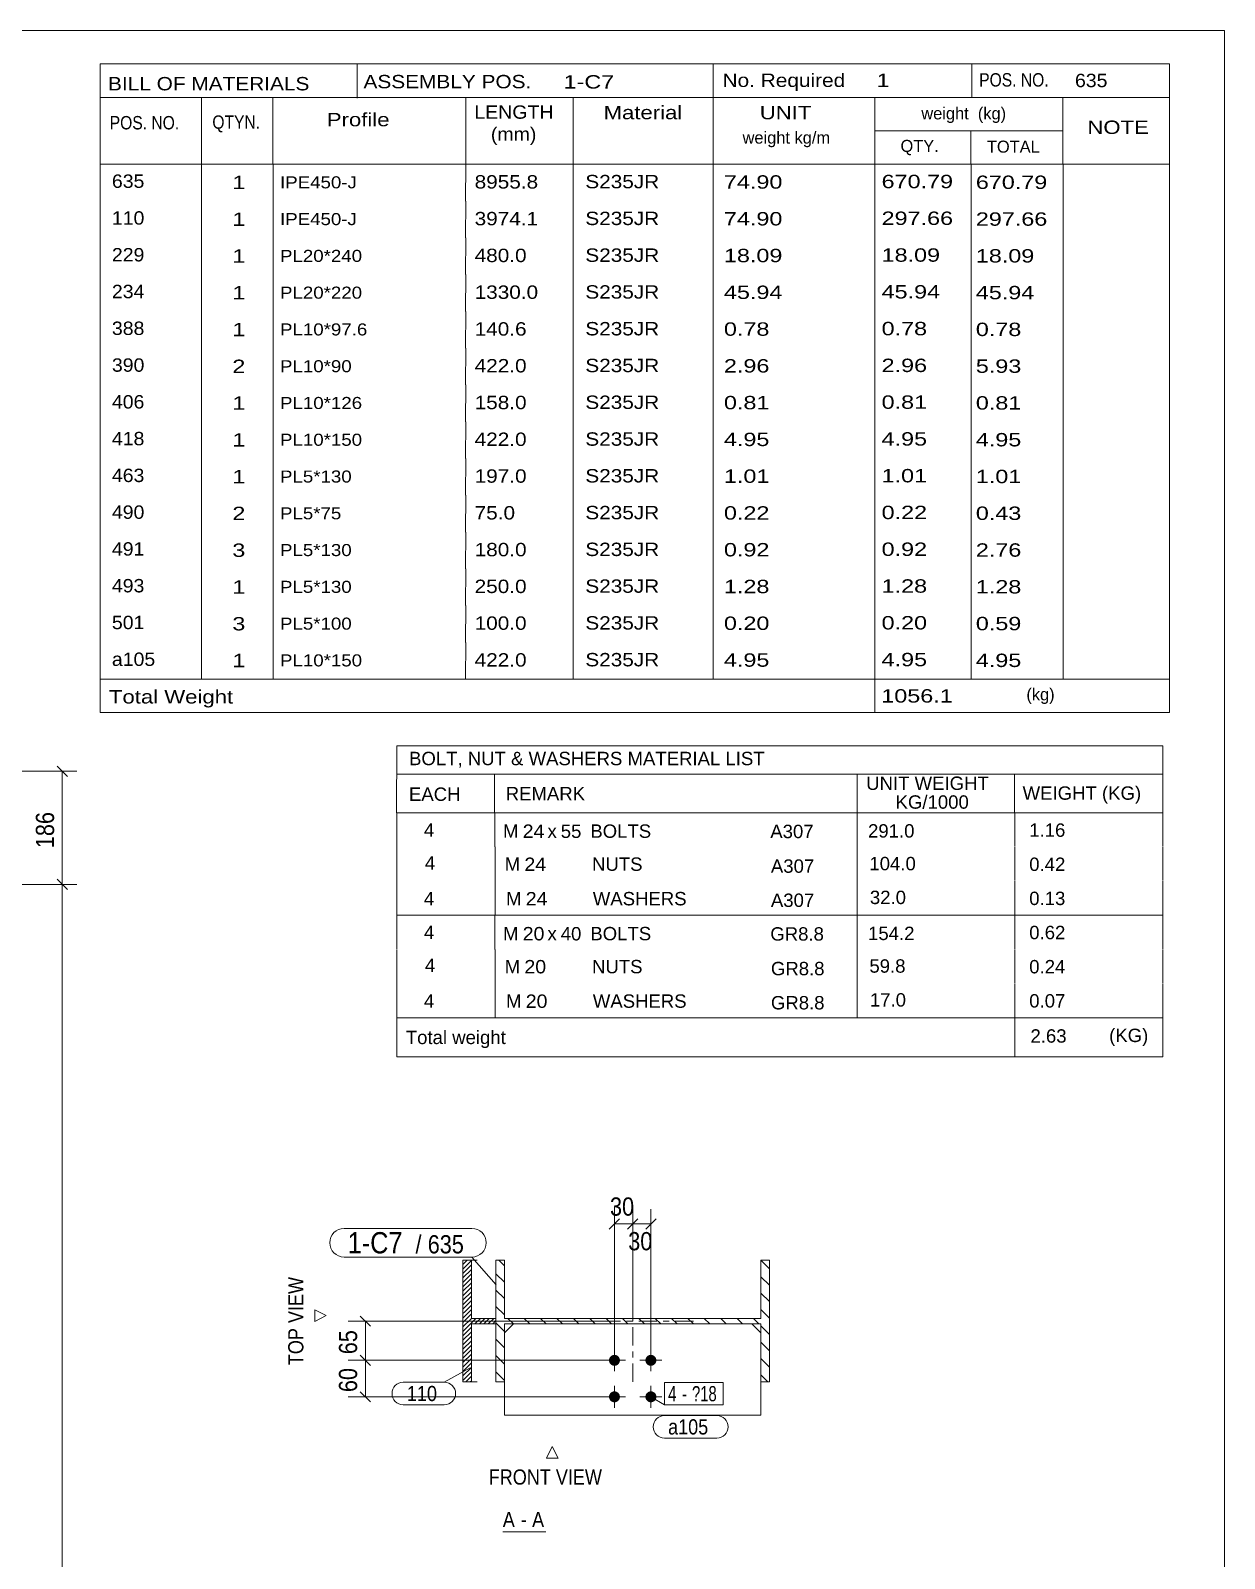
# Model space of a CAD drawing. Header units: millimetres. Extents: x 2 to 579, y 1 to 825.
# Drawn here: x 382.5 to 579, y 573.6 to 825 of the extents above; entities that cross this region are included whole.
import ezdxf

# ---------------------------------------------------------------- set-up
doc = ezdxf.new("R2010")
doc.units = ezdxf.units.MM
for name, pattern in [('XKITLINE00', [0]), ('XKITLINE01', [4, 1, -1, 1, -1]), ('XKITLINE03', [6, 3, -1, 1, -1])]:
    doc.linetypes.add(name, pattern=pattern)
for name, color, linetype, lineweight in [('Bolt', 3, 'Continuous', 0), ('BoltMark', 7, 'Continuous', 0), ('Dimensions', 7, 'Continuous', 0), ('DrawingSheet', 5, 'Continuous', 0), ('OtherObjectType', 7, 'Continuous', 0), ('Part', 2, 'Continuous', 0), ('PartMark', 7, 'Continuous', 0)]:
    doc.layers.add(name, color=color, linetype=linetype, lineweight=lineweight)
doc.styles.add('ARIAL', font='ARIAL.TTF')
doc.styles.add('ARIAL_NARROW', font='ARIALN.TTF')

# ---------------------------------------------------------------- blocks, each defined once
blk = doc.blocks.new('*A7')
at = {"layer": 'Part', "color": 7, "linetype": 'XKITLINE00', "lineweight": 0}
for p, q in [((460.5, 621.77), (459.59, 622.68)), ((504.1, 621.28), (502.7, 622.68)), ((460.5, 619.08), (459.1, 620.48)), ((504.1, 618.58), (502.7, 619.98)), ((460.5, 616.38), (459.1, 617.78)), ((504.1, 615.89), (502.7, 617.29)), ((460.5, 613.69), (459.1, 615.09)), ((504.1, 613.19), (502.7, 614.59)), ((460.5, 610.99), (459.1, 612.39)), ((461.96, 612.23), (461.06, 613.13)), ((464.66, 612.23), (463.76, 613.13)), ((467.35, 612.23), (466.45, 613.13)), ((470.04, 612.23), (469.14, 613.13)), ((472.74, 612.23), (471.84, 613.13)), ((475.43, 612.23), (474.53, 613.13)), ((478.13, 612.23), (477.23, 613.13)), ((480.82, 612.23), (479.92, 613.13)), ((483.52, 612.23), (482.62, 613.13)), ((486.21, 612.23), (485.31, 613.13)), ((488.9, 612.23), (488, 613.13)), ((491.6, 612.23), (490.7, 613.13)), ((494.29, 612.23), (493.39, 613.13)), ((496.99, 612.23), (496.09, 613.13)), ((499.68, 612.23), (498.78, 613.13)), ((502.37, 612.23), (501.47, 613.13)), ((504.1, 610.5), (502.7, 611.9)), ((460.5, 608.3), (459.1, 609.7)), ((504.1, 607.81), (502.7, 609.21)), ((460.5, 605.61), (459.1, 607.01)), ((504.1, 605.11), (502.7, 606.51)), ((460.5, 602.91), (459.1, 604.31)), ((503.84, 602.68), (502.7, 603.82))]:
    blk.add_line(p, q, dxfattribs=at)
blk = doc.blocks.new('*A8')
at = {"layer": 'Part', "color": 7, "linetype": 'XKITLINE00', "lineweight": 0}
for p, q in [((454.36, 622.68), (453.66, 621.98)), ((455.07, 622.65), (453.66, 621.24)), ((455.07, 621.92), (453.66, 620.51)), ((455.07, 621.18), (453.66, 619.78)), ((455.07, 620.45), (453.66, 619.05)), ((455.07, 619.72), (453.66, 618.31)), ((455.07, 618.99), (453.66, 617.58)), ((455.07, 618.25), (453.66, 616.85)), ((455.07, 617.52), (453.66, 616.12)), ((455.07, 616.79), (453.66, 615.38)), ((455.07, 616.06), (453.66, 614.65)), ((453.97, 614.22), (453.66, 613.92)), ((454.34, 613.86), (453.66, 613.18)), ((454.7, 613.49), (453.66, 612.45)), ((455.07, 615.32), (453.97, 614.22)), ((455.07, 614.59), (454.34, 613.86)), ((455.07, 613.86), (454.7, 613.49)), ((455.07, 613.13), (453.66, 611.72)), ((455.43, 612.76), (453.66, 610.99)), ((455.07, 611.66), (453.66, 610.25)), ((455.07, 610.93), (453.66, 609.52)), ((455.07, 613.13), (455.07, 613.13)), ((455.8, 613.13), (455.43, 612.76)), ((455.8, 612.39), (455.63, 612.23)), ((456.53, 613.13), (455.8, 612.39)), ((457.27, 613.13), (456.37, 612.23)), ((458, 613.13), (457.1, 612.23)), ((458.73, 613.13), (457.83, 612.23)), ((459.1, 612.76), (458.56, 612.23)), ((455.07, 610.2), (453.66, 608.79)), ((455.07, 609.46), (453.66, 608.06)), ((455.07, 608.73), (453.66, 607.32)), ((455.07, 608), (453.66, 606.59)), ((455.07, 607.26), (453.66, 605.86)), ((455.07, 606.53), (453.66, 605.13)), ((455.07, 605.8), (453.66, 604.39)), ((455.07, 605.07), (453.66, 603.66)), ((455.07, 604.33), (453.66, 602.93)), ((455.07, 603.6), (454.14, 602.68)), ((455.07, 602.87), (454.87, 602.68))]:
    blk.add_line(p, q, dxfattribs=at)
blk = doc.blocks.new('*A101')
at = {"layer": 'Bolt'}
for points in [[(477.7, 606.27), (477.7, 606.31), (477.71, 606.36), (477.72, 606.4), (477.73, 606.44), (477.74, 606.49), (477.75, 606.53), (477.77, 606.57), (477.79, 606.61), (477.81, 606.65), (477.83, 606.69), (477.85, 606.73), (477.88, 606.76), (477.9, 606.8), (477.93, 606.83), (477.96, 606.86), (478, 606.89), (478.03, 606.92), (478.06, 606.95), (478.1, 606.97), (478.14, 607), (478.18, 607.02), (478.22, 607.04), (478.26, 607.06), (478.3, 607.07), (478.34, 607.09), (478.38, 607.1), (478.42, 607.11), (478.47, 607.12), (478.51, 607.12), (478.56, 607.12), (478.6, 607.13), (478.64, 607.12), (478.69, 607.12), (478.73, 607.12), (478.78, 607.11), (478.82, 607.1), (478.86, 607.09), (478.9, 607.07), (478.94, 607.06), (478.98, 607.04), (479.02, 607.02), (479.06, 607), (479.1, 606.97), (479.14, 606.95), (479.17, 606.92), (479.2, 606.89), (479.24, 606.86), (479.27, 606.83), (479.3, 606.8), (479.32, 606.76), (479.35, 606.73), (479.37, 606.69), (479.39, 606.65), (479.41, 606.61), (479.43, 606.57), (479.45, 606.53), (479.46, 606.49), (479.47, 606.44), (479.48, 606.4), (479.49, 606.36), (479.5, 606.31), (479.5, 606.27), (479.5, 606.23), (479.5, 606.18), (479.5, 606.14), (479.49, 606.09), (479.48, 606.05), (479.47, 606.01), (479.46, 605.96), (479.45, 605.92), (479.43, 605.88), (479.41, 605.84), (479.39, 605.8), (479.37, 605.76), (479.35, 605.73), (479.32, 605.69), (479.3, 605.65), (479.27, 605.62), (479.24, 605.59), (479.2, 605.56), (479.17, 605.53), (479.14, 605.5), (479.1, 605.48), (479.06, 605.45), (479.02, 605.43), (478.98, 605.41), (478.94, 605.39), (478.9, 605.38), (478.86, 605.36), (478.82, 605.35), (478.78, 605.34), (478.73, 605.34), (478.69, 605.33), (478.64, 605.33), (478.6, 605.33), (478.56, 605.33), (478.51, 605.33), (478.47, 605.34), (478.42, 605.34), (478.38, 605.35), (478.34, 605.36), (478.3, 605.38), (478.26, 605.39), (478.22, 605.41), (478.18, 605.43), (478.14, 605.45), (478.1, 605.48), (478.06, 605.5), (478.03, 605.53), (478, 605.56), (477.96, 605.59), (477.93, 605.62), (477.9, 605.65), (477.88, 605.69), (477.85, 605.73), (477.83, 605.76), (477.81, 605.8), (477.79, 605.84), (477.77, 605.88), (477.75, 605.92), (477.74, 605.96), (477.73, 606.01), (477.72, 606.05), (477.71, 606.09), (477.7, 606.14), (477.7, 606.18), (477.7, 606.23)], [(483.7, 606.27), (483.7, 606.31), (483.71, 606.36), (483.72, 606.4), (483.73, 606.44), (483.74, 606.49), (483.75, 606.53), (483.77, 606.57), (483.79, 606.61), (483.81, 606.65), (483.83, 606.69), (483.85, 606.73), (483.88, 606.76), (483.9, 606.8), (483.93, 606.83), (483.96, 606.86), (484, 606.89), (484.03, 606.92), (484.06, 606.95), (484.1, 606.97), (484.14, 607), (484.18, 607.02), (484.22, 607.04), (484.26, 607.06), (484.3, 607.07), (484.34, 607.09), (484.38, 607.1), (484.42, 607.11), (484.47, 607.12), (484.51, 607.12), (484.56, 607.12), (484.6, 607.13), (484.64, 607.12), (484.69, 607.12), (484.73, 607.12), (484.78, 607.11), (484.82, 607.1), (484.86, 607.09), (484.9, 607.07), (484.94, 607.06), (484.98, 607.04), (485.02, 607.02), (485.06, 607), (485.1, 606.97), (485.14, 606.95), (485.17, 606.92), (485.2, 606.89), (485.24, 606.86), (485.27, 606.83), (485.3, 606.8), (485.32, 606.76), (485.35, 606.73), (485.37, 606.69), (485.39, 606.65), (485.41, 606.61), (485.43, 606.57), (485.45, 606.53), (485.46, 606.49), (485.47, 606.44), (485.48, 606.4), (485.49, 606.36), (485.5, 606.31), (485.5, 606.27), (485.5, 606.23), (485.5, 606.18), (485.5, 606.14), (485.49, 606.09), (485.48, 606.05), (485.47, 606.01), (485.46, 605.96), (485.45, 605.92), (485.43, 605.88), (485.41, 605.84), (485.39, 605.8), (485.37, 605.76), (485.35, 605.73), (485.32, 605.69), (485.3, 605.65), (485.27, 605.62), (485.24, 605.59), (485.2, 605.56), (485.17, 605.53), (485.14, 605.5), (485.1, 605.48), (485.06, 605.45), (485.02, 605.43), (484.98, 605.41), (484.94, 605.39), (484.9, 605.38), (484.86, 605.36), (484.82, 605.35), (484.78, 605.34), (484.73, 605.34), (484.69, 605.33), (484.64, 605.33), (484.6, 605.33), (484.56, 605.33), (484.51, 605.33), (484.47, 605.34), (484.42, 605.34), (484.38, 605.35), (484.34, 605.36), (484.3, 605.38), (484.26, 605.39), (484.22, 605.41), (484.18, 605.43), (484.14, 605.45), (484.1, 605.48), (484.06, 605.5), (484.03, 605.53), (484, 605.56), (483.96, 605.59), (483.93, 605.62), (483.9, 605.65), (483.88, 605.69), (483.85, 605.73), (483.83, 605.76), (483.81, 605.8), (483.79, 605.84), (483.77, 605.88), (483.75, 605.92), (483.74, 605.96), (483.73, 606.01), (483.72, 606.05), (483.71, 606.09), (483.7, 606.14), (483.7, 606.18), (483.7, 606.23)], [(477.7, 600.27), (477.7, 600.31), (477.71, 600.36), (477.72, 600.4), (477.73, 600.44), (477.74, 600.49), (477.75, 600.53), (477.77, 600.57), (477.79, 600.61), (477.81, 600.65), (477.83, 600.69), (477.85, 600.73), (477.88, 600.76), (477.9, 600.8), (477.93, 600.83), (477.96, 600.86), (478, 600.89), (478.03, 600.92), (478.06, 600.95), (478.1, 600.97), (478.14, 601), (478.18, 601.02), (478.22, 601.04), (478.26, 601.06), (478.3, 601.07), (478.34, 601.09), (478.38, 601.1), (478.42, 601.11), (478.47, 601.12), (478.51, 601.12), (478.56, 601.12), (478.6, 601.13), (478.64, 601.12), (478.69, 601.12), (478.73, 601.12), (478.78, 601.11), (478.82, 601.1), (478.86, 601.09), (478.9, 601.07), (478.94, 601.06), (478.98, 601.04), (479.02, 601.02), (479.06, 601), (479.1, 600.97), (479.14, 600.95), (479.17, 600.92), (479.2, 600.89), (479.24, 600.86), (479.27, 600.83), (479.3, 600.8), (479.32, 600.76), (479.35, 600.73), (479.37, 600.69), (479.39, 600.65), (479.41, 600.61), (479.43, 600.57), (479.45, 600.53), (479.46, 600.49), (479.47, 600.44), (479.48, 600.4), (479.49, 600.36), (479.5, 600.31), (479.5, 600.27), (479.5, 600.23), (479.5, 600.18), (479.5, 600.14), (479.49, 600.09), (479.48, 600.05), (479.47, 600.01), (479.46, 599.96), (479.45, 599.92), (479.43, 599.88), (479.41, 599.84), (479.39, 599.8), (479.37, 599.76), (479.35, 599.73), (479.32, 599.69), (479.3, 599.65), (479.27, 599.62), (479.24, 599.59), (479.2, 599.56), (479.17, 599.53), (479.14, 599.5), (479.1, 599.48), (479.06, 599.45), (479.02, 599.43), (478.98, 599.41), (478.94, 599.39), (478.9, 599.38), (478.86, 599.36), (478.82, 599.35), (478.78, 599.34), (478.73, 599.34), (478.69, 599.33), (478.64, 599.33), (478.6, 599.33), (478.56, 599.33), (478.51, 599.33), (478.47, 599.34), (478.42, 599.34), (478.38, 599.35), (478.34, 599.36), (478.3, 599.38), (478.26, 599.39), (478.22, 599.41), (478.18, 599.43), (478.14, 599.45), (478.1, 599.48), (478.06, 599.5), (478.03, 599.53), (478, 599.56), (477.96, 599.59), (477.93, 599.62), (477.9, 599.65), (477.88, 599.69), (477.85, 599.73), (477.83, 599.76), (477.81, 599.8), (477.79, 599.84), (477.77, 599.88), (477.75, 599.92), (477.74, 599.96), (477.73, 600.01), (477.72, 600.05), (477.71, 600.09), (477.7, 600.14), (477.7, 600.18), (477.7, 600.23)], [(483.7, 600.27), (483.7, 600.31), (483.71, 600.36), (483.72, 600.4), (483.73, 600.44), (483.74, 600.49), (483.75, 600.53), (483.77, 600.57), (483.79, 600.61), (483.81, 600.65), (483.83, 600.69), (483.85, 600.73), (483.88, 600.76), (483.9, 600.8), (483.93, 600.83), (483.96, 600.86), (484, 600.89), (484.03, 600.92), (484.06, 600.95), (484.1, 600.97), (484.14, 601), (484.18, 601.02), (484.22, 601.04), (484.26, 601.06), (484.3, 601.07), (484.34, 601.09), (484.38, 601.1), (484.42, 601.11), (484.47, 601.12), (484.51, 601.12), (484.56, 601.12), (484.6, 601.13), (484.64, 601.12), (484.69, 601.12), (484.73, 601.12), (484.78, 601.11), (484.82, 601.1), (484.86, 601.09), (484.9, 601.07), (484.94, 601.06), (484.98, 601.04), (485.02, 601.02), (485.06, 601), (485.1, 600.97), (485.14, 600.95), (485.17, 600.92), (485.2, 600.89), (485.24, 600.86), (485.27, 600.83), (485.3, 600.8), (485.32, 600.76), (485.35, 600.73), (485.37, 600.69), (485.39, 600.65), (485.41, 600.61), (485.43, 600.57), (485.45, 600.53), (485.46, 600.49), (485.47, 600.44), (485.48, 600.4), (485.49, 600.36), (485.5, 600.31), (485.5, 600.27), (485.5, 600.23), (485.5, 600.18), (485.5, 600.14), (485.49, 600.09), (485.48, 600.05), (485.47, 600.01), (485.46, 599.96), (485.45, 599.92), (485.43, 599.88), (485.41, 599.84), (485.39, 599.8), (485.37, 599.76), (485.35, 599.73), (485.32, 599.69), (485.3, 599.65), (485.27, 599.62), (485.24, 599.59), (485.2, 599.56), (485.17, 599.53), (485.14, 599.5), (485.1, 599.48), (485.06, 599.45), (485.02, 599.43), (484.98, 599.41), (484.94, 599.39), (484.9, 599.38), (484.86, 599.36), (484.82, 599.35), (484.78, 599.34), (484.73, 599.34), (484.69, 599.33), (484.64, 599.33), (484.6, 599.33), (484.56, 599.33), (484.51, 599.33), (484.47, 599.34), (484.42, 599.34), (484.38, 599.35), (484.34, 599.36), (484.3, 599.38), (484.26, 599.39), (484.22, 599.41), (484.18, 599.43), (484.14, 599.45), (484.1, 599.48), (484.06, 599.5), (484.03, 599.53), (484, 599.56), (483.96, 599.59), (483.93, 599.62), (483.9, 599.65), (483.88, 599.69), (483.85, 599.73), (483.83, 599.76), (483.81, 599.8), (483.79, 599.84), (483.77, 599.88), (483.75, 599.92), (483.74, 599.96), (483.73, 600.01), (483.72, 600.05), (483.71, 600.09), (483.7, 600.14), (483.7, 600.18), (483.7, 600.23)]]:
    blk.add_hatch(color=3, dxfattribs=at).paths.add_polyline_path(points, flags=17)
at = {"layer": 'Bolt', "color": 3, "linetype": 'XKITLINE00', "lineweight": 0}
for p, q in [((480.4, 606.23), (476.8, 606.23)), ((478.6, 604.43), (478.6, 608.03)), ((486.4, 606.23), (482.8, 606.23)), ((484.6, 604.43), (484.6, 608.03)), ((478.6, 598.43), (478.6, 602.03)), ((484.6, 598.43), (484.6, 602.03)), ((480.4, 600.23), (476.8, 600.23)), ((486.4, 600.23), (482.8, 600.23))]:
    blk.add_line(p, q, dxfattribs=at)
blk = doc.blocks.new('*A102')
at = {"layer": 'Part', "color": 2, "linetype": 'XKITLINE00', "lineweight": 0}
for p, q in [((459.1, 602.68), (459.1, 622.68)), ((459.1, 622.68), (460.5, 622.68)), ((460.5, 622.68), (460.5, 613.13)), ((502.7, 622.68), (504.1, 622.68)), ((502.7, 613.13), (502.7, 622.68)), ((504.1, 622.68), (504.1, 602.68)), ((460.5, 613.13), (502.7, 613.13)), ((502.7, 612.23), (460.5, 612.23)), ((460.5, 612.23), (460.5, 602.68)), ((502.7, 602.68), (502.7, 612.23)), ((460.5, 602.68), (459.1, 602.68)), ((504.1, 602.68), (502.7, 602.68))]:
    blk.add_line(p, q, dxfattribs=at)
at = {"layer": 'Part', "color": 7, "linetype": 'XKITLINE03', "lineweight": 0}
for p, q in [((481.6, 602.68), (481.6, 622.68)), ((491.6, 612.68), (471.6, 612.68))]:
    blk.add_line(p, q, dxfattribs=at)
blk = doc.blocks.new('*A103')
at = {"layer": 'Part', "color": 2, "linetype": 'XKITLINE00', "lineweight": 0}
for p, q in [((453.66, 602.68), (453.66, 622.68)), ((453.66, 622.68), (456.03, 622.68)), ((455.07, 622.68), (455.07, 613.13)), ((455.07, 613.13), (459.1, 613.13)), ((459.1, 612.23), (455.07, 612.23)), ((455.07, 612.23), (455.07, 602.68)), ((459.1, 613.13), (459.1, 612.23)), ((456.03, 602.68), (453.66, 602.68))]:
    blk.add_line(p, q, dxfattribs=at)
blk = doc.blocks.new('*A104')
at = {"layer": 'Part', "color": 2, "linetype": 'XKITLINE00', "lineweight": 0}
for p, q in [((462, 612.23), (460.5, 610.73)), ((502.7, 610.73), (501.2, 612.23)), ((460.5, 597.23), (460.5, 602.68)), ((502.7, 597.23), (502.7, 602.68)), ((460.5, 597.23), (502.7, 597.23))]:
    blk.add_line(p, q, dxfattribs=at)
at = {"layer": 'Part', "color": 7, "linetype": 'XKITLINE01', "lineweight": 0}
for p, q in [((501.2, 612.23), (462, 612.23)), ((460.5, 602.68), (460.5, 610.73)), ((502.7, 602.68), (502.7, 610.73))]:
    blk.add_line(p, q, dxfattribs=at)
blk = doc.blocks.new('*A114')
at = {"layer": 'DrawingSheet', "color": 5, "linetype": 'XKITLINE00', "lineweight": 0}
for p, q in [((579, 825), (5, 825)), ((579, 5), (579, 825))]:
    blk.add_line(p, q, dxfattribs=at)
blk = doc.blocks.new('*A115')
at = {"layer": 'OtherObjectType', "color": 7, "linetype": 'XKITLINE00', "lineweight": 0}
for p, q in [((442.76, 707.3), (442.75, 696.3)), ((442.76, 707.3), (568.88, 707.3)), ((568.88, 707.3), (568.88, 696.3)), ((442.75, 702.65), (568.88, 702.65)), ((458.87, 702.66), (458.87, 696.3)), ((518.57, 702.66), (518.57, 696.3)), ((544.47, 702.64), (544.47, 696.3)), ((442.77, 696.3), (568.88, 696.3)), ((458.92, 696.3), (458.92, 690.68)), ((518.57, 696.3), (518.57, 690.68)), ((544.5, 696.3), (544.5, 690.8)), ((568.88, 696.3), (568.88, 690.8)), ((442.76, 696.27), (442.76, 690.77)), ((442.79, 690.68), (442.79, 685.07)), ((458.95, 690.68), (458.95, 685.06)), ((518.57, 690.68), (518.57, 685.06)), ((544.5, 690.68), (544.5, 685.18)), ((568.88, 690.68), (568.88, 685.18)), ((442.79, 685.05), (442.79, 679.48)), ((458.95, 685.06), (458.95, 679.44)), ((518.57, 685.06), (518.57, 679.44)), ((544.5, 685.06), (544.5, 679.45)), ((568.88, 685.06), (568.88, 679.45)), ((568.88, 679.45), (442.75, 679.48)), ((442.76, 679.41), (442.76, 673.91)), ((458.92, 679.44), (458.92, 673.82)), ((518.57, 679.44), (518.57, 673.82)), ((544.5, 679.44), (544.5, 673.94)), ((568.88, 679.44), (568.88, 673.94)), ((442.79, 673.82), (442.79, 668.21)), ((458.95, 673.82), (458.95, 668.21)), ((518.57, 673.82), (518.57, 668.21)), ((544.5, 673.82), (544.5, 668.32)), ((568.88, 673.82), (568.88, 668.32)), ((442.79, 668.19), (442.79, 662.62)), ((458.95, 668.2), (458.95, 662.59)), ((518.57, 668.21), (518.57, 662.59)), ((544.5, 668.2), (544.5, 662.6)), ((568.88, 668.2), (568.88, 662.59)), ((568.88, 662.59), (442.75, 662.62)), ((442.78, 662.59), (442.78, 656.18)), ((442.85, 662.58), (568.87, 662.59)), ((544.5, 662.55), (544.5, 656.14)), ((568.87, 662.56), (568.87, 656.14)), ((442.77, 656.14), (568.87, 656.14))]:
    blk.add_line(p, q, dxfattribs=at)
at = {"layer": 'OtherObjectType', "color": 7, "style": 'ARIAL_NARROW'}
for s, width, p in [('BOLT, NUT & WASHERS MATERIAL LIST', 1.211571, (444.79, 704.14)), ('UNIT WEIGHT', 1.211571, (520.03, 700.07)), ('EACH', 1.211571, (444.78, 698.27)), ('REMARK', 1.211571, (460.7, 698.36)), (' KG/1000', 1.211571, (524.02, 696.98)), ('WEIGHT (KG)', 1.211571, (545.78, 698.45)), ('4', 1.211571, (447.26, 692.4)), ('M', 1.211571, (460.26, 692.2)), ('24', 1.275, (463.5, 692.18)), ('x', 1.211571, (467.58, 692.18)), ('55', 1.211571, (469.76, 692.17)), ('BOLTS', 1.211571, (474.63, 692.19)), ('A307', 1.211571, (504.25, 692.14)), ('291.0', 1.211571, (520.34, 692.23)), ('1.16', 1.211571, (546.87, 692.36)), ('4', 1.211571, (447.4, 686.96)), ('M', 1.211571, (460.54, 686.76)), ('24', 1.275, (463.78, 686.74)), ('NUTS', 1.211571, (474.91, 686.76)), ('104.0', 1.211571, (520.56, 686.85)), ('0.42', 1.211571, (546.87, 686.74)), ('A307', 1.211571, (504.35, 686.44)), ('4', 1.211571, (447.24, 681.09)), ('M', 1.211571, (460.76, 681.09)), ('24', 1.275, (464, 681.07)), ('WASHERS', 1.211571, (475.04, 681.08)), ('A307', 1.211571, (504.35, 680.82)), ('32.0', 1.211571, (520.64, 681.29)), ('0.13', 1.211571, (546.87, 681.13)), ('4', 1.211571, (447.26, 675.55)), ('M', 1.211571, (460.26, 675.34)), ('20', 1.275, (463.5, 675.32)), ('x', 1.211571, (467.58, 675.32)), ('40', 1.211571, (469.76, 675.31)), ('BOLTS', 1.211571, (474.63, 675.33)), ('GR8.8', 1.211571, (504.25, 675.28)), ('154.2', 1.211571, (520.34, 675.37)), ('0.62', 1.211571, (546.87, 675.51)), ('4', 1.211571, (447.4, 670.1)), ('M', 1.211571, (460.54, 669.91)), ('20', 1.275, (463.78, 669.89)), ('NUTS', 1.211571, (474.91, 669.9)), ('GR8.8', 1.211571, (504.35, 669.58)), ('59.8', 1.211571, (520.56, 670)), ('0.24', 1.211571, (546.87, 669.89)), ('4', 1.211571, (447.24, 664.23)), ('M', 1.211571, (460.76, 664.23)), ('20', 1.275, (464, 664.21)), ('WASHERS', 1.211571, (475.04, 664.23)), ('GR8.8', 1.211571, (504.35, 663.96)), ('17.0', 1.211571, (520.64, 664.43)), ('0.07', 1.211571, (546.87, 664.27)), ('Total weight', 1.211571, (444.26, 658.26)), ('2.63', 1.211571, (547.07, 658.49)), ('(KG)', 1.211571, (560.02, 658.59))]:
    blk.add_text(s, height=2.2, dxfattribs=dict(at, width=width)).set_placement(p)
blk = doc.blocks.new('*A120')
at = {"layer": 'OtherObjectType', "color": 7, "linetype": 'XKITLINE00', "lineweight": 0}
for p, q in [((393.98, 819.5), (569.98, 819.5)), ((393.98, 819.5), (393.98, 808.5)), ((494.85, 814), (494.85, 819.5)), ((569.98, 814), (569.98, 819.5)), ((436.26, 819.42), (436.26, 813.87)), ((537.43, 813.96), (537.43, 819.42)), ((393.98, 814), (569.98, 814)), ((410.64, 814), (410.64, 803)), ((422.4, 813.98), (422.4, 803.03)), ((454.12, 813.99), (454.13, 803)), ((471.78, 813.98), (471.78, 803)), ((494.85, 813.98), (494.85, 803)), ((521.43, 814), (521.43, 803)), ((552.42, 814), (552.42, 803)), ((569.98, 814), (569.98, 808.5)), ((393.98, 808.5), (393.98, 803)), ((521.45, 808.52), (552.45, 808.52)), ((537.28, 808.52), (537.28, 803)), ((569.98, 808.5), (569.98, 803)), ((393.98, 803), (569.98, 803)), ((393.98, 803), (393.98, 796.95)), ((410.63, 803), (410.63, 796.95)), ((422.44, 802.99), (422.44, 796.95)), ((454.12, 803), (454.11, 796.95)), ((471.79, 803), (471.79, 796.95)), ((494.87, 803), (494.87, 796.95)), ((521.44, 803), (521.44, 796.95)), ((537.33, 802.95), (537.33, 796.95)), ((552.43, 803), (552.43, 796.95)), ((569.98, 803), (569.98, 796.95)), ((393.98, 796.95), (393.98, 790.9)), ((410.63, 796.95), (410.63, 790.9)), ((422.44, 796.94), (422.44, 790.9)), ((454.12, 796.95), (454.11, 790.9)), ((471.79, 796.95), (471.79, 790.9)), ((494.87, 796.95), (494.87, 790.9)), ((521.44, 796.95), (521.44, 790.9)), ((537.33, 796.9), (537.33, 790.9)), ((552.43, 796.95), (552.43, 790.9)), ((569.98, 796.95), (569.98, 790.9)), ((393.98, 790.9), (393.98, 784.85)), ((410.63, 790.9), (410.63, 784.85)), ((422.44, 790.89), (422.44, 784.85)), ((454.12, 790.9), (454.11, 784.85)), ((471.79, 790.9), (471.79, 784.85)), ((494.87, 790.9), (494.87, 784.85)), ((521.44, 790.9), (521.44, 784.85)), ((537.33, 790.85), (537.33, 784.85)), ((552.43, 790.9), (552.43, 784.85)), ((569.98, 790.9), (569.98, 784.85)), ((393.98, 784.85), (393.98, 778.8)), ((410.63, 784.85), (410.63, 778.8)), ((422.44, 784.84), (422.44, 778.8)), ((454.12, 784.85), (454.11, 778.8)), ((471.79, 784.85), (471.79, 778.8)), ((494.87, 784.85), (494.87, 778.8)), ((521.44, 784.85), (521.44, 778.8)), ((537.33, 784.8), (537.33, 778.8)), ((552.43, 784.85), (552.43, 778.8)), ((569.98, 784.85), (569.98, 778.8)), ((393.98, 778.8), (393.98, 772.75)), ((410.63, 778.8), (410.63, 772.75)), ((422.44, 778.79), (422.44, 772.75)), ((454.12, 778.8), (454.11, 772.75)), ((471.79, 778.8), (471.79, 772.75)), ((494.87, 778.8), (494.87, 772.75)), ((521.44, 778.8), (521.44, 772.75)), ((537.33, 778.75), (537.33, 772.75)), ((552.43, 778.8), (552.43, 772.75)), ((569.98, 778.8), (569.98, 772.75)), ((393.98, 772.75), (393.98, 766.7)), ((410.63, 772.75), (410.63, 766.7)), ((422.44, 772.74), (422.44, 766.7)), ((454.12, 772.75), (454.11, 766.7)), ((471.79, 772.75), (471.79, 766.7)), ((494.87, 772.75), (494.87, 766.7)), ((521.44, 772.75), (521.44, 766.7)), ((537.33, 772.7), (537.33, 766.7)), ((552.43, 772.75), (552.43, 766.7)), ((569.98, 772.75), (569.98, 766.7)), ((393.98, 766.7), (393.98, 760.65)), ((410.63, 766.7), (410.63, 760.65)), ((422.44, 766.69), (422.44, 760.65)), ((454.12, 766.7), (454.11, 760.65)), ((471.79, 766.7), (471.79, 760.65)), ((494.87, 766.7), (494.87, 760.65)), ((521.44, 766.7), (521.44, 760.65)), ((552.43, 766.7), (552.43, 760.65)), ((569.98, 766.7), (569.98, 760.65)), ((537.33, 766.65), (537.33, 760.65)), ((393.98, 760.65), (393.98, 754.6)), ((410.63, 760.65), (410.63, 754.6)), ((422.44, 760.64), (422.44, 754.6)), ((454.12, 760.65), (454.11, 754.6)), ((471.79, 760.65), (471.79, 754.6)), ((494.87, 760.65), (494.87, 754.6)), ((521.44, 760.65), (521.44, 754.6)), ((537.33, 760.6), (537.33, 754.6)), ((552.43, 760.65), (552.43, 754.6)), ((569.98, 760.65), (569.98, 754.6)), ((393.98, 754.6), (393.98, 748.55)), ((410.63, 754.6), (410.63, 748.55)), ((422.44, 754.59), (422.44, 748.55)), ((454.12, 754.6), (454.11, 748.55)), ((471.79, 754.6), (471.79, 748.55)), ((494.87, 754.6), (494.87, 748.55)), ((521.44, 754.6), (521.44, 748.55)), ((537.33, 754.55), (537.33, 748.55)), ((552.43, 754.6), (552.43, 748.55)), ((569.98, 754.6), (569.98, 748.55)), ((393.98, 748.55), (393.98, 742.5)), ((410.63, 748.55), (410.63, 742.5)), ((422.44, 748.54), (422.44, 742.5)), ((454.12, 748.55), (454.11, 742.5)), ((471.79, 748.55), (471.79, 742.5)), ((494.87, 748.55), (494.87, 742.5)), ((521.44, 748.55), (521.44, 742.5)), ((537.33, 748.5), (537.33, 742.5)), ((552.43, 748.55), (552.43, 742.5)), ((569.98, 748.55), (569.98, 742.5)), ((393.98, 742.5), (393.98, 736.45)), ((410.63, 742.5), (410.63, 736.45)), ((422.44, 742.49), (422.44, 736.45)), ((454.12, 742.5), (454.11, 736.45)), ((471.79, 742.5), (471.79, 736.45)), ((494.87, 742.5), (494.87, 736.45)), ((521.44, 742.5), (521.44, 736.45)), ((537.33, 742.45), (537.33, 736.45)), ((552.43, 742.5), (552.43, 736.45)), ((569.98, 742.5), (569.98, 736.45)), ((393.98, 736.45), (393.98, 730.4)), ((410.63, 736.45), (410.63, 730.4)), ((422.44, 736.44), (422.44, 730.4)), ((454.12, 736.45), (454.11, 730.4)), ((471.79, 736.45), (471.79, 730.4)), ((494.87, 736.45), (494.87, 730.4)), ((521.44, 736.45), (521.44, 730.4)), ((537.33, 736.4), (537.33, 730.4)), ((552.43, 736.45), (552.43, 730.4)), ((569.98, 736.45), (569.98, 730.4)), ((393.98, 730.4), (393.98, 724.35)), ((410.63, 730.4), (410.63, 724.35)), ((422.44, 730.39), (422.44, 724.35)), ((454.12, 730.4), (454.11, 724.35)), ((471.79, 730.4), (471.79, 724.35)), ((494.87, 730.4), (494.87, 724.35)), ((521.44, 730.4), (521.44, 724.35)), ((537.33, 730.35), (537.33, 724.35)), ((552.43, 730.4), (552.43, 724.35)), ((569.98, 730.4), (569.98, 724.35)), ((393.98, 724.35), (393.98, 718.3)), ((410.63, 724.35), (410.63, 718.3)), ((422.44, 724.34), (422.44, 718.3)), ((454.12, 724.35), (454.11, 718.3)), ((471.79, 724.35), (471.79, 718.3)), ((494.87, 724.35), (494.87, 718.3)), ((521.44, 724.35), (521.44, 718.3)), ((537.33, 724.3), (537.33, 718.3)), ((552.43, 724.35), (552.43, 718.3)), ((569.98, 724.35), (569.98, 718.3)), ((393.98, 718.3), (569.98, 718.3)), ((393.98, 718.3), (393.98, 712.8)), ((521.44, 718.3), (521.44, 712.8)), ((569.98, 718.3), (569.98, 712.8)), ((393.98, 712.8), (569.98, 712.8))]:
    blk.add_line(p, q, dxfattribs=at)
at = {"layer": 'OtherObjectType', "color": 7, "style": 'ARIAL_NARROW'}
for s, height, width, p in [('BILL OF MATERIALS', 2.2, 1.36, (395.25, 815.16)), ('ASSEMBLY POS.', 2.2, 1.36, (437.3, 815.5)), ('1-C7', 2.2, 1.525501, (470.23, 815.46)), ('No. Required', 2.2, 1.36, (496.39, 815.72)), ('1', 2.2, 1.525501, (521.75, 815.72)), ('POS. NO.', 2.2, 1.02, (538.63, 815.79)), ('635', 2.2, 1.270501, (554.4, 815.69)), ('LENGTH', 2.2, 1.275, (455.54, 810.49)), ('Material', 2.2, 1.445, (476.81, 810.41)), ('UNIT', 2.2, 1.445, (502.52, 810.4)), ('weight  (kg)', 1.98, 1.19, (529.11, 810.39)), ('POS. NO.', 2.2, 1.02, (395.53, 808.74)), ('QTYN.', 2.2, 1.02, (412.42, 808.84)), ('Profile', 2.2, 1.445, (431.26, 809.25)), ('NOTE', 2.2, 1.445, (556.44, 807.99)), ('(mm)', 2.2, 1.275, (458.26, 806.86)), ('weight kg/m', 1.98, 1.19, (499.69, 806.4)), ('QTY.', 1.98, 1.19, (525.68, 805.03)), ('TOTAL', 1.98, 1.19, (539.9, 804.91)), ('635', 2.2, 1.270501, (395.89, 799.12)), ('1', 2.2, 1.525501, (415.71, 798.91)), ('IPE450-J', 1.98, 1.355501, (423.56, 799.04)), ('8955.8', 2.2, 1.355501, (455.59, 799.01)), ('S235JR', 2.2, 1.355501, (473.81, 799.05)), ('74.90', 2.2, 1.525501, (496.62, 798.99)), ('670.79', 2.2, 1.525501, (522.57, 799.07)), ('670.79', 2.2, 1.525501, (538.08, 798.94)), ('110', 2.2, 1.270501, (395.89, 793.07)), ('1', 2.2, 1.525501, (415.71, 792.86)), ('IPE450-J', 1.98, 1.355501, (423.56, 792.99)), ('3974.1', 2.2, 1.355501, (455.59, 792.96)), ('S235JR', 2.2, 1.355501, (473.81, 793)), ('74.90', 2.2, 1.525501, (496.62, 792.94)), ('297.66', 2.2, 1.525501, (522.57, 793.02)), ('297.66', 2.2, 1.525501, (538.08, 792.89)), ('229', 2.2, 1.270501, (395.89, 787.02)), ('1', 2.2, 1.525501, (415.71, 786.81)), ('PL20*240', 1.98, 1.355501, (423.56, 786.94)), ('480.0', 2.2, 1.355501, (455.59, 786.91)), ('S235JR', 2.2, 1.355501, (473.81, 786.95)), ('18.09', 2.2, 1.525501, (496.62, 786.89)), ('18.09', 2.2, 1.525501, (522.57, 786.97)), ('18.09', 2.2, 1.525501, (538.08, 786.84)), ('234', 2.2, 1.270501, (395.89, 780.97)), ('1', 2.2, 1.525501, (415.71, 780.76)), ('PL20*220', 1.98, 1.355501, (423.56, 780.89)), ('1330.0', 2.2, 1.355501, (455.59, 780.86)), ('S235JR', 2.2, 1.355501, (473.81, 780.9)), ('45.94', 2.2, 1.525501, (496.62, 780.84)), ('45.94', 2.2, 1.525501, (522.57, 780.92)), ('45.94', 2.2, 1.525501, (538.08, 780.79)), ('388', 2.2, 1.270501, (395.89, 774.92)), ('1', 2.2, 1.525501, (415.71, 774.71)), ('PL10*97.6', 1.98, 1.355501, (423.56, 774.84)), ('140.6', 2.2, 1.355501, (455.59, 774.81)), ('S235JR', 2.2, 1.355501, (473.81, 774.85)), ('0.78', 2.2, 1.525501, (496.62, 774.79)), ('0.78', 2.2, 1.525501, (522.57, 774.87)), ('0.78', 2.2, 1.525501, (538.08, 774.74)), ('390', 2.2, 1.270501, (395.89, 768.87)), ('2', 2.2, 1.525501, (415.71, 768.66)), ('PL10*90', 1.98, 1.355501, (423.56, 768.79)), ('422.0', 2.2, 1.355501, (455.59, 768.76)), ('S235JR', 2.2, 1.355501, (473.81, 768.8)), ('2.96', 2.2, 1.525501, (496.62, 768.74)), ('2.96', 2.2, 1.525501, (522.57, 768.82)), ('5.93', 2.2, 1.525501, (538.08, 768.69)), ('406', 2.2, 1.270501, (395.89, 762.82)), ('1', 2.2, 1.525501, (415.71, 762.61)), ('PL10*126', 1.98, 1.355501, (423.56, 762.74)), ('158.0', 2.2, 1.355501, (455.59, 762.71)), ('S235JR', 2.2, 1.355501, (473.81, 762.75)), ('0.81', 2.2, 1.525501, (496.62, 762.69)), ('0.81', 2.2, 1.525501, (522.57, 762.77)), ('0.81', 2.2, 1.525501, (538.08, 762.64)), ('418', 2.2, 1.270501, (395.89, 756.77)), ('1', 2.2, 1.525501, (415.71, 756.56)), ('PL10*150', 1.98, 1.355501, (423.56, 756.69)), ('422.0', 2.2, 1.355501, (455.59, 756.66)), ('S235JR', 2.2, 1.355501, (473.81, 756.7)), ('4.95', 2.2, 1.525501, (496.62, 756.64)), ('4.95', 2.2, 1.525501, (522.57, 756.72)), ('4.95', 2.2, 1.525501, (538.08, 756.59)), ('463', 2.2, 1.270501, (395.89, 750.72)), ('1', 2.2, 1.525501, (415.71, 750.51)), ('PL5*130', 1.98, 1.355501, (423.56, 750.64)), ('197.0', 2.2, 1.355501, (455.59, 750.61)), ('S235JR', 2.2, 1.355501, (473.81, 750.65)), ('1.01', 2.2, 1.525501, (496.62, 750.59)), ('1.01', 2.2, 1.525501, (522.57, 750.67)), ('1.01', 2.2, 1.525501, (538.08, 750.54)), ('490', 2.2, 1.270501, (395.89, 744.67)), ('2', 2.2, 1.525501, (415.71, 744.46)), ('PL5*75', 1.98, 1.355501, (423.56, 744.59)), ('75.0', 2.2, 1.355501, (455.59, 744.56)), ('S235JR', 2.2, 1.355501, (473.81, 744.6)), ('0.22', 2.2, 1.525501, (496.62, 744.54)), ('0.22', 2.2, 1.525501, (522.57, 744.62)), ('0.43', 2.2, 1.525501, (538.08, 744.49)), ('491', 2.2, 1.270501, (395.89, 738.62)), ('3', 2.2, 1.525501, (415.71, 738.41)), ('PL5*130', 1.98, 1.355501, (423.56, 738.54)), ('180.0', 2.2, 1.355501, (455.59, 738.51)), ('S235JR', 2.2, 1.355501, (473.81, 738.55)), ('0.92', 2.2, 1.525501, (496.62, 738.49)), ('0.92', 2.2, 1.525501, (522.57, 738.57)), ('2.76', 2.2, 1.525501, (538.08, 738.44)), ('493', 2.2, 1.270501, (395.89, 732.57)), ('1', 2.2, 1.525501, (415.71, 732.36)), ('PL5*130', 1.98, 1.355501, (423.56, 732.49)), ('250.0', 2.2, 1.355501, (455.59, 732.46)), ('S235JR', 2.2, 1.355501, (473.81, 732.5)), ('1.28', 2.2, 1.525501, (496.62, 732.44)), ('1.28', 2.2, 1.525501, (522.57, 732.52)), ('1.28', 2.2, 1.525501, (538.08, 732.39)), ('501', 2.2, 1.270501, (395.89, 726.52)), ('3', 2.2, 1.525501, (415.71, 726.31)), ('PL5*100', 1.98, 1.355501, (423.56, 726.44)), ('100.0', 2.2, 1.355501, (455.59, 726.41)), ('S235JR', 2.2, 1.355501, (473.81, 726.45)), ('0.20', 2.2, 1.525501, (496.62, 726.39)), ('0.20', 2.2, 1.525501, (522.57, 726.47)), ('0.59', 2.2, 1.525501, (538.08, 726.34)), ('a105', 2.2, 1.270501, (395.89, 720.47)), ('1', 2.2, 1.525501, (415.71, 720.26)), ('PL10*150', 1.98, 1.355501, (423.56, 720.39)), ('422.0', 2.2, 1.355501, (455.59, 720.36)), ('S235JR', 2.2, 1.355501, (473.81, 720.4)), ('4.95', 2.2, 1.525501, (496.62, 720.34)), ('4.95', 2.2, 1.525501, (522.57, 720.42)), ('4.95', 2.2, 1.525501, (538.08, 720.29)), ('Total Weight', 2.2, 1.445, (395.4, 714.29)), ('1056.1', 2.2, 1.525501, (522.52, 714.44)), ('(kg)', 1.98, 1.19, (546.4, 714.81))]:
    blk.add_text(s, height=height, dxfattribs=dict(at, width=width)).set_placement(p)
blk = doc.blocks.new('*A148')
at = {"layer": 'Dimensions', "color": 7, "linetype": 'XKITLINE00', "lineweight": 0}
for p, q in [((295.22, 684.52), (390.12, 684.52)), ((386.87, 685.37), (388.57, 683.67)), ((387.72, 79.32), (387.72, 684.52))]:
    blk.add_line(p, q, dxfattribs=at)
at = {"layer": 'Dimensions', "color": 3}
blk.add_point((387.72, 684.52), dxfattribs=at)
blk = doc.blocks.new('*A149')
at = {"layer": 'Dimensions', "color": 7, "linetype": 'XKITLINE00', "lineweight": 0}
for p, q in [((386.87, 703.99), (388.57, 702.3)), ((314.92, 703.14), (390.12, 703.14)), ((387.72, 684.52), (387.72, 703.14)), ((295.22, 684.52), (390.12, 684.52)), ((386.87, 685.37), (388.57, 683.67))]:
    blk.add_line(p, q, dxfattribs=at)
at = {"layer": 'Dimensions', "color": 3}
for p in [(387.72, 703.14), (387.72, 684.52)]:
    blk.add_point(p, dxfattribs=at)
at = {"layer": 'Dimensions', "color": 3, "style": 'ARIAL', "width": 0.85}
blk.add_text('186', height=3, rotation=90.0002, dxfattribs=at).set_placement((386.37, 690.49))
blk = doc.blocks.new('*A278')
at = {"layer": 'Dimensions', "color": 7, "linetype": 'XKITLINE00', "lineweight": 0}
for p, q in [((478.6, 607.23), (478.6, 631.53)), ((481.6, 613.68), (481.6, 631.53)), ((479.45, 629.52), (477.75, 627.83)), ((478.6, 628.68), (481.6, 628.68)), ((482.45, 629.52), (480.75, 627.83))]:
    blk.add_line(p, q, dxfattribs=at)
at = {"layer": 'Dimensions', "color": 3}
for p in [(478.6, 628.68), (481.6, 628.68)]:
    blk.add_point(p, dxfattribs=at)
at = {"layer": 'Dimensions', "color": 3, "style": 'ARIAL', "width": 0.85}
blk.add_text('30', height=3, dxfattribs=at).set_placement((477.87, 630.03))
blk = doc.blocks.new('*A279')
at = {"layer": 'Dimensions', "color": 7, "linetype": 'XKITLINE00', "lineweight": 0}
for p, q in [((481.6, 613.68), (481.6, 631.08)), ((484.6, 607.23), (484.6, 631.08)), ((482.45, 629.52), (480.75, 627.83)), ((481.6, 628.68), (484.6, 628.68)), ((485.45, 629.52), (483.75, 627.83))]:
    blk.add_line(p, q, dxfattribs=at)
at = {"layer": 'Dimensions', "color": 3}
for p in [(481.6, 628.68), (484.6, 628.68)]:
    blk.add_point(p, dxfattribs=at)
at = {"layer": 'Dimensions', "color": 3, "style": 'ARIAL', "width": 0.85}
blk.add_text('30', height=3, dxfattribs=at).set_placement((480.87, 624.33))
blk = doc.blocks.new('*A280')
at = {"layer": 'Dimensions', "color": 7, "linetype": 'XKITLINE00', "lineweight": 0}
for p, q in [((477.6, 606.23), (434.75, 606.23)), ((436.75, 607.07), (438.45, 605.38)), ((437.6, 600.23), (437.6, 606.23)), ((436.75, 601.07), (438.45, 599.38)), ((477.6, 600.23), (434.75, 600.23))]:
    blk.add_line(p, q, dxfattribs=at)
at = {"layer": 'Dimensions', "color": 3}
for p in [(437.6, 606.23), (437.6, 600.23)]:
    blk.add_point(p, dxfattribs=at)
at = {"layer": 'Dimensions', "color": 3, "style": 'ARIAL', "width": 0.85}
blk.add_text('60', height=3, rotation=90.0002, dxfattribs=at).set_placement((436.25, 601))
blk = doc.blocks.new('*A281')
at = {"layer": 'Dimensions', "color": 7, "linetype": 'XKITLINE00', "lineweight": 0}
for p, q in [((436.75, 613.52), (438.45, 611.83)), ((477.6, 612.68), (434.75, 612.68)), ((437.6, 606.23), (437.6, 612.68)), ((477.6, 606.23), (434.75, 606.23)), ((436.75, 607.07), (438.45, 605.38))]:
    blk.add_line(p, q, dxfattribs=at)
at = {"layer": 'Dimensions', "color": 3}
for p in [(437.6, 612.68), (437.6, 606.23)]:
    blk.add_point(p, dxfattribs=at)
at = {"layer": 'Dimensions', "color": 3, "style": 'ARIAL', "width": 0.85}
blk.add_text('65', height=3, rotation=90.0002, dxfattribs=at).set_placement((436.25, 607.23))
blk = doc.blocks.new('*A282')
at = {"layer": 'BoltMark', "color": 7, "linetype": 'XKITLINE00', "lineweight": 0}
for p, q in [((486.84, 602.59), (496.52, 602.59)), ((486.84, 598.89), (486.84, 602.59)), ((496.52, 598.89), (496.52, 602.59)), ((484.6, 600.23), (486.84, 598.89)), ((486.84, 598.89), (496.52, 598.89))]:
    blk.add_line(p, q, dxfattribs=at)
at = {"layer": 'BoltMark', "color": 3, "style": 'ARIAL_NARROW', "width": 0.85}
for s, p in [('4', (487.44, 599.49)), ('?18', (491.37, 599.49)), ('-', (489.71, 599.49))]:
    blk.add_text(s, height=2.5, dxfattribs=at).set_placement(p)
blk = doc.blocks.new('*A283')
at = {"layer": 'PartMark', "color": 7, "linetype": 'XKITLINE00', "lineweight": 0}
for p, q in [((486.83, 597.13), (495.45, 597.13)), ((486.83, 593.43), (495.45, 593.43))]:
    blk.add_line(p, q, dxfattribs=at)
for centre, start, end in [((486.83, 595.28), 90, 270), ((495.45, 595.28), 270, 90)]:
    blk.add_arc(centre, 1.85, start, end, dxfattribs=at)
at = {"layer": 'PartMark', "color": 3, "style": 'ARIAL', "width": 0.85}
blk.add_text('a105', height=2.5, dxfattribs=at).set_placement((487.43, 594.03))
blk = doc.blocks.new('*A284')
at = {"layer": 'PartMark', "color": 7, "linetype": 'XKITLINE00', "lineweight": 0}
for p, q in [((454.85, 605.02), (450.6, 602.62)), ((443.84, 602.62), (450.6, 602.62)), ((443.84, 598.92), (450.6, 598.92))]:
    blk.add_line(p, q, dxfattribs=at)
for centre, start, end in [((443.84, 600.77), 90, 270), ((450.6, 600.77), 270, 90)]:
    blk.add_arc(centre, 1.85, start, end, dxfattribs=at)
at = {"layer": 'PartMark', "color": 3, "style": 'ARIAL', "width": 0.85}
blk.add_text('110', height=2.5, dxfattribs=at).set_placement((444.44, 599.52))
blk = doc.blocks.new('*A285')
at = {"layer": 'PartMark', "color": 7, "linetype": 'XKITLINE00', "lineweight": 0}
for p, q in [((434.1, 627.92), (455.15, 627.92)), ((434.1, 623.22), (455.15, 623.22)), ((459.15, 618.65), (455.15, 623.22))]:
    blk.add_line(p, q, dxfattribs=at)
for centre, start, end in [((434.1, 625.57), 90, 270), ((455.15, 625.57), 270, 90)]:
    blk.add_arc(centre, 2.35, start, end, dxfattribs=at)
at = {"layer": 'PartMark', "color": 1, "style": 'ARIAL', "width": 0.85}
blk.add_text('1-C7', height=3.5, dxfattribs=at).set_placement((434.7, 623.82))
at = {"layer": 'PartMark', "color": 3, "style": 'ARIAL', "width": 0.85}
for s, p in [('/', (445.86, 623.82)), ('635', (447.87, 623.82))]:
    blk.add_text(s, height=3, dxfattribs=at).set_placement(p)
blk = doc.blocks.new('*A286')
at = {"layer": 'OtherObjectType', "color": 7, "linetype": 'XKITLINE00', "lineweight": 0}
for p, q in [((429.27, 612.64), (429.27, 614.51)), ((431.15, 613.58), (429.27, 612.64)), ((429.27, 614.51), (431.15, 613.58)), ((431.15, 613.58), (431.15, 613.58)), ((467.44, 590.15), (468.37, 592.03)), ((468.37, 592.03), (469.31, 590.15)), ((468.37, 592.03), (468.37, 592.03)), ((469.31, 590.15), (467.44, 590.15)), ((460.22, 578.03), (467.28, 578.03))]:
    blk.add_line(p, q, dxfattribs=at)
at = {"layer": 'OtherObjectType', "color": 7, "style": 'ARIAL', "width": 0.85}
blk.add_text('TOP VIEW', height=2.5, rotation=90, dxfattribs=at).set_placement((427.4, 605.43))
for s, p in [('FRONT VIEW', (457.91, 585.78)), ('A', (460.22, 578.78)), ('A', (465.05, 578.78)), ('-', (463.2, 578.78))]:
    blk.add_text(s, height=2.5, dxfattribs=at).set_placement(p)

msp = doc.modelspace()

# ---------------------------------------------------------------- block references
at = {"lineweight": 0}
for name in ['*A114', '*A120', '*A115', '*A149', '*A148', '*A278', '*A279', '*A285', '*A8', '*A103', '*A7', '*A102', '*A281', '*A104', '*A280', '*A101', '*A284', '*A282', '*A283']:
    msp.add_blockref(name, (0, 0), dxfattribs=at)
at = {"layer": 'OtherObjectType', "lineweight": 0}
msp.add_blockref('*A286', (0, 0), dxfattribs=at)

doc.saveas('drawing.dxf')
